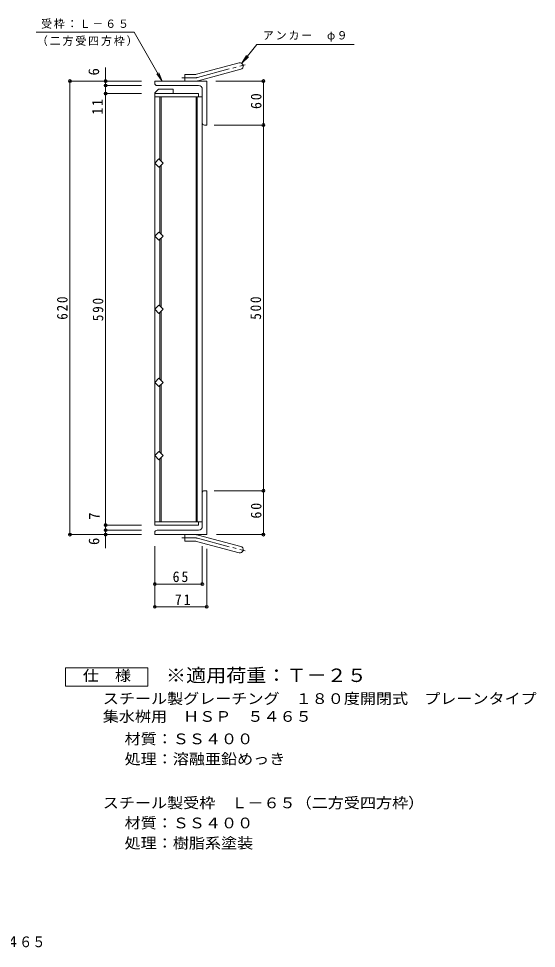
# Model space of a CAD drawing. Units: millimetres, scale not verified. Extents: x -567 to 866, y -688 to 680.
# Drawn here: x 157 to 866, y -688 to 584 of the extents above; entities that cross this region are included whole.
import ezdxf
from ezdxf.enums import TextEntityAlignment as Align

# ---------------------------------------------------------------- set-up
doc = ezdxf.new("R2010")
doc.units = ezdxf.units.MM
doc.header["$LTSCALE"] = 5
doc.header["$PDMODE"] = 32
doc.header["$PDSIZE"] = 4
doc.linetypes.add('CHAIN2', pattern=[12, 9, -1, 1, -1])
for name, color, linetype, lineweight in [('B-1', 2, 'Continuous', 9), ('B-2', 3, 'Continuous', 9), ('B-4', 7, 'Continuous', 9), ('B-5', 7, 'Continuous', 9), ('F-4_F-4ﾚｲﾔ', 2, 'Continuous', 9)]:
    doc.layers.add(name, color=color, linetype=linetype, lineweight=lineweight)
doc.layers.add('F-5_F-5ﾚｲﾔ', color=2, linetype='Continuous')
doc.styles.add('ＭＳ ゴシック', font='')
doc.styles.get('ＭＳ ゴシック').set_extended_font_data('MS Gothic')

msp = doc.modelspace()

# ---------------------------------------------------------------- linework, layer by layer
at = {"layer": 'B-1'}
for p, q in [((400.928, 507.597), (459.119, 523.19)), ((403.258, 498.904), (461.449, 514.496)), ((414.784, 498.291), (343.784, 498.291)), ((343.784, 495.291), (343.784, 498.291)), ((384.784, 498.291), (384.784, 507.291)), ((398.599, 507.291), (384.784, 507.291)), ((414.784, 498.291), (414.784, 438.291)), ((346.784, 492.291), (403.784, 492.291)), ((408.784, 441.291), (408.784, 487.291)), ((411.784, 438.291), (414.784, 438.291)), ((411.784, -61.709), (414.784, -61.709)), ((414.784, -121.709), (414.784, -61.709)), ((408.784, -64.709), (408.784, -110.709)), ((343.784, -118.709), (343.784, -121.709)), ((414.784, -121.709), (343.784, -121.709)), ((346.784, -115.709), (403.784, -115.709)), ((384.784, -121.709), (384.784, -130.709)), ((403.258, -122.322), (461.449, -137.915)), ((398.599, -130.709), (384.784, -130.709)), ((400.928, -131.016), (459.119, -146.608))]:
    msp.add_line(p, q, dxfattribs=at)
at = {"layer": 'B-1', "linetype": 'CHAIN2'}
for p, q in [((402.093, 503.251), (467.26, 520.712)), ((398.599, 502.791), (380.979, 502.791)), ((398.599, -126.209), (380.979, -126.209)), ((402.093, -126.669), (467.26, -144.13))]:
    msp.add_line(p, q, dxfattribs=at)
at = {"layer": 'B-1'}
for centre, radius, start, end in [((460.284, 518.843), 4.5, 285.00014, 104.99991), ((398.599, 516.291), 9, 270, 285.00002), ((398.599, 516.291), 18, 270, 285), ((346.784, 495.291), 3, 180, 270), ((403.784, 487.291), 5, 0, 90), ((411.784, 441.291), 3, 180, 270), ((411.784, -64.709), 3, 90, 180), ((403.784, -110.709), 5, 270, 0), ((346.784, -118.709), 3, 90, 180), ((398.599, -139.709), 18, 75, 90), ((398.599, -139.709), 9, 74.99998, 90), ((460.284, -142.261), 4.5, 255.00009, 74.99986)]:
    msp.add_arc(centre, radius, start, end, dxfattribs=at)
at = {"layer": 'B-1', "linetype": 'CHAIN2'}
for centre, start, end in [((398.599, 516.291), 270, 284.99995), ((398.599, -139.709), 75.00005, 90)]:
    msp.add_arc(centre, 13.5, start, end, dxfattribs=at)
at = {"layer": 'B-2'}
for p, q in [((343.784, 482.291), (348.784, 487.291)), ((348.784, 487.291), (368.784, 487.291)), ((368.784, 481.291), (368.784, 487.291)), ((343.784, 482.291), (343.784, 481.291)), ((343.784, 481.291), (403.784, 481.291)), ((343.784, 481.291), (343.784, -108.709)), ((343.784, 476.791), (408.784, 476.791)), ((350.784, 476.791), (350.784, 390.604)), ((352.284, 476.791), (352.284, 389.105)), ((400.284, 476.791), (400.284, -104.209)), ((401.784, 476.791), (401.784, -104.209)), ((403.784, 481.291), (403.784, 476.791)), ((408.784, 476.791), (408.784, -104.209)), ((350.784, 381.977), (350.784, 290.605)), ((352.284, 383.477), (352.284, 289.105)), ((350.784, 281.977), (350.784, 190.605)), ((352.284, 283.477), (352.284, 189.105)), ((350.784, 181.977), (350.784, 90.605)), ((352.284, 183.477), (352.284, 89.105)), ((350.784, 81.977), (350.784, -9.395)), ((352.284, 83.477), (352.284, -10.895)), ((350.784, -18.023), (350.784, -104.209)), ((352.284, -16.523), (352.284, -104.209)), ((343.784, -104.209), (408.784, -104.209)), ((343.784, -108.709), (403.784, -108.709)), ((403.784, -108.709), (403.784, -104.209))]:
    msp.add_line(p, q, dxfattribs=at)
for points in [[(349.441, 380.634), (343.784, 386.291), (349.441, 391.948), (355.098, 386.291)], [(355.098, 386.291), (351.466, 382.659), (349.441, 380.634)]]:
    msp.add_lwpolyline(points, dxfattribs=at)
for points in [[(349.441, 291.948), (343.784, 286.291), (349.441, 280.634), (355.098, 286.291), (351.466, 289.923)], [(349.441, 191.948), (343.784, 186.291), (349.441, 180.634), (355.098, 186.291), (351.466, 189.922)], [(349.441, 91.948), (343.784, 86.291), (349.441, 80.634), (355.098, 86.291), (351.466, 89.923)], [(349.441, -8.052), (343.784, -13.709), (349.441, -19.366), (355.098, -13.709), (351.466, -10.077)]]:
    msp.add_lwpolyline(points, close=True, dxfattribs=at)
at = {"layer": 'B-4'}
for p, q in [((276.469, 516.746), (276.469, 492.291)), ((325.69, 498.291), (226.078, 498.291)), ((227.578, 498.291), (227.578, -121.709)), ((427.259, 498.291), (493.932, 498.291)), ((492.432, 438.291), (492.432, 498.291)), ((325.69, 492.291), (274.969, 492.291)), ((276.469, 492.291), (276.469, 481.291)), ((325.69, 481.291), (274.969, 481.291)), ((276.469, 481.291), (276.469, -108.709)), ((425.166, 438.291), (493.932, 438.291)), ((492.432, -61.709), (492.432, 438.291)), ((425.166, -61.709), (493.932, -61.709)), ((492.432, -121.709), (492.432, -61.709)), ((325.69, -108.709), (274.969, -108.709)), ((276.469, -108.709), (276.469, -115.709)), ((325.69, -121.709), (226.078, -121.709)), ((325.69, -115.709), (274.969, -115.709)), ((276.469, -115.709), (276.469, -140.392)), ((428.427, -121.709), (493.932, -121.709)), ((343.784, -137.701), (343.784, -221.994)), ((408.784, -137.701), (408.784, -190.86)), ((414.784, -141.027), (414.784, -221.994)), ((343.784, -189.36), (408.784, -189.36)), ((343.784, -220.494), (414.784, -220.494))]:
    msp.add_line(p, q, dxfattribs=at)
for p in [(227.578, 498.291), (276.469, 498.291), (492.432, 498.291), (276.469, 492.291), (276.469, 481.291), (492.432, 438.291), (492.432, -61.709), (276.469, -108.709), (276.469, -115.709), (227.578, -121.709), (276.469, -121.709), (492.432, -121.709), (343.784, -189.36), (408.784, -189.36), (343.784, -220.494), (414.784, -220.494)]:
    msp.add_point(p, dxfattribs=at)
at = {"layer": 'B-5'}
for p, q in [((181.544, 565.272), (315.343, 565.272)), ((483.588, 548.191), (616.785, 548.191)), ((462.755, 522.756), (471.87, 531.309)), ((354.015, 498.291), (349.231, 509.839))]:
    msp.add_line(p, q, dxfattribs=at)
for points in [[(315.343, 565.272), (354.015, 498.291), (346.405, 508.208)], [(483.588, 548.191), (462.755, 522.756), (469.345, 533.377)]]:
    msp.add_lwpolyline(points, dxfattribs=at)
at = {"layer": 'F-4_F-4ﾚｲﾔ'}
msp.add_lwpolyline([(221.517, -328.794), (221.517, -303.793), (334.016, -303.793), (334.016, -328.794)], close=True, dxfattribs=at)

# ---------------------------------------------------------------- texts
at = {"layer": 'B-4', "color": 2, "style": 'ＭＳ ゴシック'}
for s, p in [('6', (271.917, 506.056)), ('7', (272.548, -101.429)), ('6', (272.164, -135.962))]:
    msp.add_text(s, height=14.66, rotation=90, dxfattribs=at).set_placement(p, align=Align.BOTTOM_LEFT)
at = {"layer": 'B-4', "color": 2, "char_height": 14.66, "attachment_point": 7, "rotation": 90, "style": 'ＭＳ ゴシック'}
for s, insert in [('\\T1.27;\\W0.95;11', (272.369, 452.346)), ('\\T1.27;\\W0.95;60', (489.932, 460.166)), ('\\T1.27;\\W0.9;620', (224.578, 172.041)), ('\\T1.27;\\W0.9;590', (273.469, 170.041)), ('\\T1.27;\\W0.9;500', (489.433, 172.041)), ('\\T1.27;\\W0.95;60', (489.932, -99.834))]:
    msp.add_mtext(s, dxfattribs=dict(at, insert=insert))
at = {"layer": 'B-4', "color": 2, "char_height": 14.66, "attachment_point": 7, "style": 'ＭＳ ゴシック'}
for s, insert in [('\\T1.27;\\W0.95;65', (368.159, -186.86)), ('\\T1.27;\\W0.95;71', (371.159, -217.993))]:
    msp.add_mtext(s, dxfattribs=dict(at, insert=insert))
at = {"layer": 'B-5', "char_height": 11, "attachment_point": 7, "style": 'ＭＳ ゴシック'}
for s, insert in [('\\T1.17;受枠：Ｌ－６５', (188.095, 569.924)), ('\\T1.17;（二方受四方枠）', (182.332, 546.273)), ('\\T1.17;アンカー\u3000φ９', (491.603, 552.321))]:
    msp.add_mtext(s, dxfattribs=dict(at, insert=insert))
at = {"layer": 'F-4_F-4ﾚｲﾔ', "style": 'ＭＳ ゴシック', "width": 1.1}
for s, p in [('仕\u3000様', (245.266, -326.294)), ('スチール製グレーチング\u3000１８０度開閉式\u3000プレーンタイプ', (272.561, -357.754)), ('集水桝用\u3000ＨＳＰ\u3000５４６５', (272.561, -382.127)), ('材質：ＳＳ４００', (302.417, -412.779)), ('処理：溶融亜鉛めっき', (302.417, -440.279)), ('スチール製受枠\u3000Ｌ－６５（二方受四方枠）', (272.562, -500.28)), ('材質：ＳＳ４００', (302.417, -527.78)), ('処理：樹脂系塗装', (302.417, -555.28))]:
    msp.add_text(s, height=14.66, dxfattribs=at).set_placement(p, align=Align.BOTTOM_LEFT)
at = {"layer": 'F-5_F-5ﾚｲﾔ', "color": 3, "style": 'ＭＳ ゴシック', "width": 1.1}
msp.add_text('※適用荷重：Ｔ－２５', height=18.33, dxfattribs=at).set_placement((359.016, -328.794), align=Align.BOTTOM_LEFT)
at = {"layer": 'F-5_F-5ﾚｲﾔ', "style": 'ＭＳ ゴシック', "width": 0.9}
msp.add_text('集水桝用\u3000ＨＳＰ\u3000５４６５', height=14.66, dxfattribs=at).set_placement((-39.905, -690.26), align=Align.BOTTOM_LEFT)

doc.saveas('drawing.dxf')
